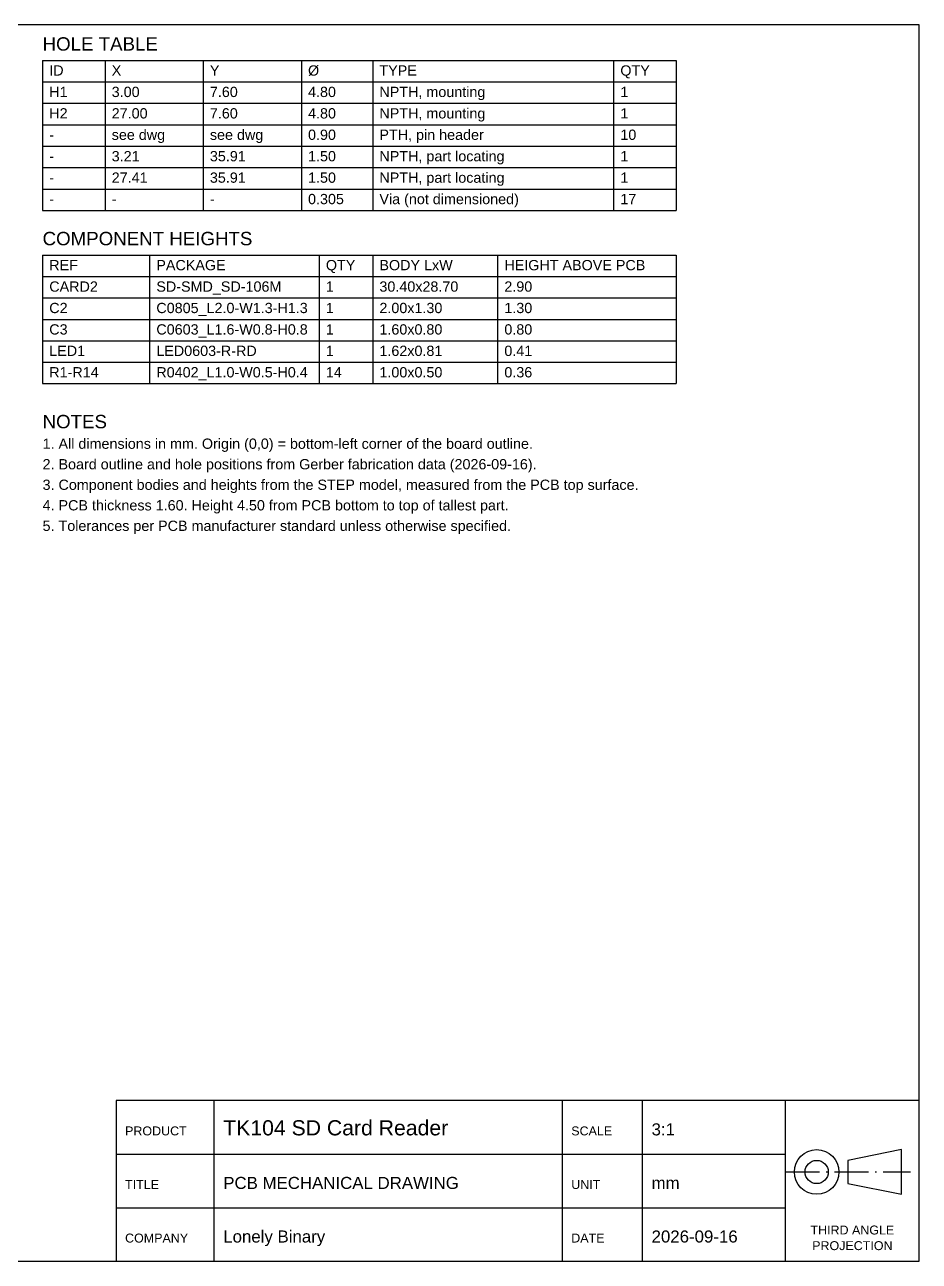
# Model space of a CAD drawing. Header units: millimetres. Extents: x 3 to 137, y 3 to 96.
# Drawn here: x 69.8 to 136.7, y 3.3 to 95.7 of the extents above; entities that cross this region are included whole.
import ezdxf
from ezdxf.enums import TextEntityAlignment as Align

# ---------------------------------------------------------------- set-up
doc = ezdxf.new("R2010")
doc.units = ezdxf.units.MM
doc.linetypes.add('DASHDOT', pattern=[3.556, 2.54, -0.508, 0, -0.508])
for name, color, linetype in [('CENTER', 3, 'DASHDOT'), ('SHEET', 7, 'CONTINUOUS'), ('TEXT', 7, 'CONTINUOUS')]:
    doc.layers.add(name, color=color, linetype=linetype)
doc.styles.add('CJK', font='arial.ttf')

msp = doc.modelspace()

# ---------------------------------------------------------------- linework, layer by layer
at = {"layer": 'CENTER'}
msp.add_lwpolyline([(126.667, 10), (136, 10)], dxfattribs=at)
at = {"layer": 'SHEET'}
for points in [[(3.333, 3.333), (136.667, 3.333), (136.667, 95.667), (3.333, 95.667), (3.333, 3.333)], [(71.168, 93), (118.501, 93)], [(71.168, 93), (71.168, 81.8)], [(71.168, 93), (71.168, 81.8)], [(75.834, 93), (75.834, 81.8)], [(83.168, 93), (83.168, 81.8)], [(90.501, 93), (90.501, 81.8)], [(95.834, 93), (95.834, 81.8)], [(113.834, 93), (113.834, 81.8)], [(118.501, 93), (118.501, 81.8)], [(71.168, 91.4), (118.501, 91.4)], [(71.168, 89.8), (118.501, 89.8)], [(71.168, 88.2), (118.501, 88.2)], [(71.168, 86.6), (118.501, 86.6)], [(71.168, 85), (118.501, 85)], [(71.168, 83.4), (118.501, 83.4)], [(71.168, 81.8), (118.501, 81.8)], [(71.168, 78.467), (118.501, 78.467)], [(71.168, 78.467), (71.168, 68.867)], [(71.168, 78.467), (71.168, 68.867)], [(79.168, 78.467), (79.168, 68.867)], [(91.834, 78.467), (91.834, 68.867)], [(95.834, 78.467), (95.834, 68.867)], [(105.168, 78.467), (105.168, 68.867)], [(118.501, 78.467), (118.501, 68.867)], [(71.168, 76.867), (118.501, 76.867)], [(71.168, 75.267), (118.501, 75.267)], [(71.168, 73.667), (118.501, 73.667)], [(71.168, 72.067), (118.501, 72.067)], [(71.168, 70.467), (118.501, 70.467)], [(71.168, 68.867), (118.501, 68.867)], [(76.667, 3.333), (136.667, 3.333), (136.667, 15.333), (76.667, 15.333), (76.667, 3.333)], [(84, 3.333), (84, 15.333)], [(110, 3.333), (110, 15.333)], [(116, 3.333), (116, 15.333)], [(126.667, 3.333), (126.667, 15.333)], [(76.667, 11.333), (126.667, 11.333)], [(131.333, 9.133), (135.333, 8.333), (135.333, 11.667), (131.333, 10.867), (131.333, 9.133)], [(76.667, 7.333), (126.667, 7.333)]]:
    msp.add_lwpolyline(points, dxfattribs=at)
for radius in [1.667, 0.867]:
    msp.add_circle((129, 10), radius, dxfattribs=at)

# ---------------------------------------------------------------- texts
at = {"layer": 'TEXT', "style": 'CJK'}
for s, height, p in [('HOLE TABLE', 1, (71.168, 93.733)), ('ID', 0.7667, (71.668, 91.867)), ('X', 0.767, (76.334, 91.867)), ('Y', 0.767, (83.668, 91.867)), ('%%c', 0.7667, (91.001, 91.867)), ('TYPE', 0.7667, (96.334, 91.867)), ('QTY', 0.7667, (114.334, 91.867)), ('H1', 0.7667, (71.668, 90.267)), ('3.00', 0.7667, (76.334, 90.267)), ('7.60', 0.7667, (83.668, 90.267)), ('4.80', 0.7667, (91.001, 90.267)), ('NPTH, mounting', 0.76667, (96.334, 90.267)), ('1', 0.767, (114.334, 90.267)), ('H2', 0.7667, (71.668, 88.667)), ('27.00', 0.7667, (76.334, 88.667)), ('7.60', 0.7667, (83.668, 88.667)), ('4.80', 0.7667, (91.001, 88.667)), ('NPTH, mounting', 0.76667, (96.334, 88.667)), ('1', 0.767, (114.334, 88.667)), ('see dwg', 0.7667, (76.334, 87.067)), ('see dwg', 0.7667, (83.668, 87.067)), ('0.90', 0.7667, (91.001, 87.067)), ('PTH, pin header', 0.76667, (96.334, 87.067)), ('10', 0.7667, (114.334, 87.067)), ('-', 0.767, (71.668, 87.067)), ('3.21', 0.7667, (76.334, 85.467)), ('35.91', 0.7667, (83.668, 85.467)), ('1.50', 0.7667, (91.001, 85.467)), ('NPTH, part locating', 0.76667, (96.334, 85.467)), ('1', 0.767, (114.334, 85.467)), ('-', 0.767, (71.668, 85.467)), ('-', 0.767, (71.668, 83.867)), ('27.41', 0.7667, (76.334, 83.867)), ('35.91', 0.7667, (83.668, 83.867)), ('1.50', 0.7667, (91.001, 83.867)), ('NPTH, part locating', 0.76667, (96.334, 83.867)), ('1', 0.767, (114.334, 83.867)), ('-', 0.767, (71.668, 82.267)), ('-', 0.767, (76.334, 82.267)), ('-', 0.767, (83.668, 82.267)), ('0.305', 0.7667, (91.001, 82.267)), ('Via (not dimensioned)', 0.76667, (96.334, 82.267)), ('17', 0.7667, (114.334, 82.267)), ('COMPONENT HEIGHTS', 1, (71.168, 79.2)), ('REF', 0.7667, (71.668, 77.333)), ('PACKAGE', 0.7667, (79.668, 77.333)), ('QTY', 0.7667, (92.334, 77.333)), ('BODY LxW', 0.7667, (96.334, 77.333)), ('HEIGHT ABOVE PCB', 0.76667, (105.668, 77.333)), ('CARD2', 0.7667, (71.668, 75.733)), ('SD-SMD_SD-106M', 0.76667, (79.668, 75.733)), ('1', 0.767, (92.334, 75.733)), ('30.40x28.70', 0.76667, (96.334, 75.733)), ('2.90', 0.7667, (105.668, 75.733)), ('C2', 0.7667, (71.668, 74.133)), ('C0805_L2.0-W1.3-H1.3', 0.76667, (79.668, 74.133)), ('1', 0.767, (92.334, 74.133)), ('2.00x1.30', 0.7667, (96.334, 74.133)), ('1.30', 0.7667, (105.668, 74.133)), ('C3', 0.7667, (71.668, 72.533)), ('C0603_L1.6-W0.8-H0.8', 0.76667, (79.668, 72.533)), ('1', 0.767, (92.334, 72.533)), ('1.60x0.80', 0.7667, (96.334, 72.533)), ('0.80', 0.7667, (105.668, 72.533)), ('LED1', 0.7667, (71.668, 70.933)), ('LED0603-R-RD', 0.76667, (79.668, 70.933)), ('1', 0.767, (92.334, 70.933)), ('1.62x0.81', 0.7667, (96.334, 70.933)), ('0.41', 0.7667, (105.668, 70.933)), ('R1-R14', 0.7667, (71.668, 69.333)), ('R0402_L1.0-W0.5-H0.4', 0.76667, (79.668, 69.333)), ('14', 0.7667, (92.334, 69.333)), ('1.00x0.50', 0.7667, (96.334, 69.333)), ('0.36', 0.7667, (105.668, 69.333)), ('NOTES', 1, (71.168, 65.533)), ('1. All dimensions in mm. Origin (0,0) = bottom-left corner of the board outline.', 0.76667, (71.168, 64)), ('2. Board outline and hole positions from Gerber fabrication data (2026-09-16).', 0.76667, (71.168, 62.467)), ('3. Component bodies and heights from the STEP model, measured from the PCB top surface.', 0.76667, (71.168, 60.933)), ('4. PCB thickness 1.60. Height 4.50 from PCB bottom to top of tallest part.', 0.76667, (71.168, 59.4)), ('5. Tolerances per PCB manufacturer standard unless otherwise specified.', 0.76667, (71.168, 57.867)), ('TK104 SD Card Reader', 1.13333, (84.667, 12.733)), ('PRODUCT', 0.6667, (77.333, 12.733)), ('SCALE', 0.6667, (110.667, 12.733)), ('3:1', 0.9, (116.667, 12.733)), ('TITLE', 0.6667, (77.333, 8.733)), ('PCB MECHANICAL DRAWING', 0.9, (84.667, 8.733)), ('UNIT', 0.6667, (110.667, 8.733)), ('mm', 0.9, (116.667, 8.733)), ('Lonely Binary', 0.9, (84.667, 4.733)), ('2026-09-16', 0.9, (116.667, 4.733)), ('COMPANY', 0.6667, (77.333, 4.733)), ('DATE', 0.6667, (110.667, 4.733))]:
    msp.add_text(s, height=height, dxfattribs=at).set_placement(p)
for s, height, p in [('THIRD ANGLE', 0.66667, (131.667, 5.333)), ('PROJECTION', 0.6667, (131.667, 4.167))]:
    msp.add_text(s, height=height, dxfattribs=at).set_placement(p, align=Align.CENTER)

doc.saveas('drawing.dxf')
